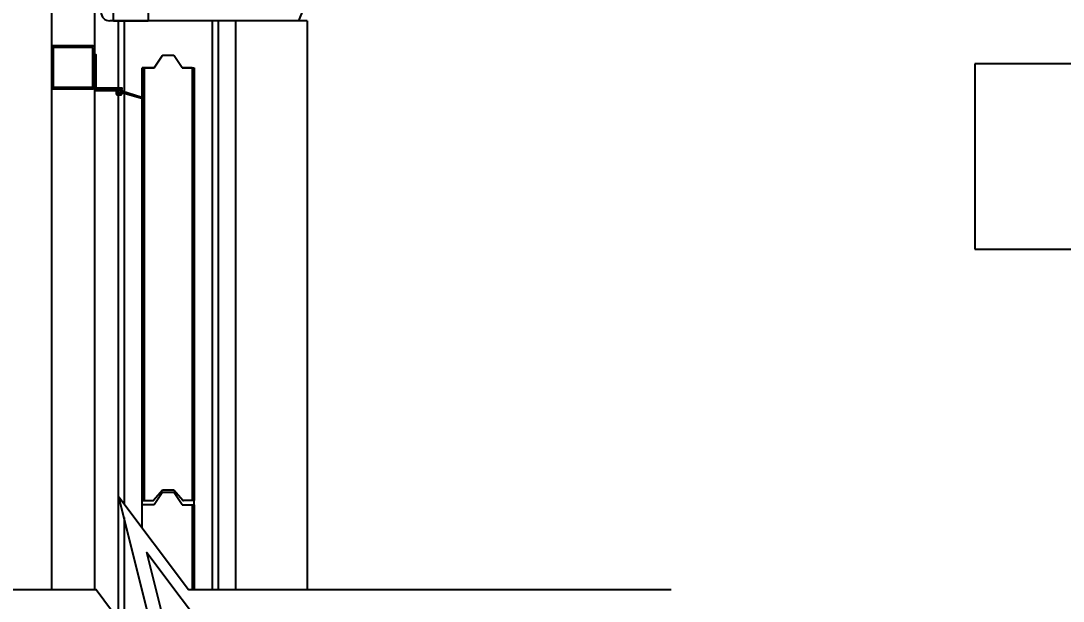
# Model space of a CAD drawing. Extents: x 746174 to 770183, y -129454 to -121400.
# Drawn here: x 765089.2 to 765510.8, y -124696.8 to -124462.1 of the extents above; entities that cross this region are included whole.
import ezdxf
from ezdxf.enums import TextEntityAlignment as Align

# ---------------------------------------------------------------- set-up
doc = ezdxf.new("R2010")
doc.units = 0
doc.header["$LTSCALE"] = 300
doc.header["$MEASUREMENT"] = 0
doc.linetypes.add('HIDDEN', pattern=[2, 1, -1])
for name, color, linetype in [('FIN9', 9, 'CONTINUOUS'), ('SYM', 6, 'CONTINUOUS'), ('TEXT-NOTE', 6, 'CONTINUOUS')]:
    doc.layers.add(name, color=color, linetype=linetype)
doc.styles.add('스타일1', font='malgun.ttf')

# ---------------------------------------------------------------- blocks, each defined once
blk = doc.blocks.new('room-1')
at = {"layer": 'TEXT-NOTE', "color": 6}
for p, q in [((0, 5), (20.295, 5)), ((0, 0), (0, 5)), ((20.295, 5), (20.295, 0)), ((20.295, 0), (0, 0))]:
    blk.add_line(p, q, dxfattribs=at)
at = {"layer": 'TEXT-NOTE', "color": 3, "style": '스타일1'}
blk.add_attdef('실명', text='', height=3, dxfattribs=at).set_placement((10.147, 2.591), align=Align.MIDDLE)

msp = doc.modelspace()

# ---------------------------------------------------------------- linework, layer by layer
at = {"layer": 'FIN9', "color": 9}
for p, q in [((765101.57, -124147.1), (765101.57, -124692.12)), ((765119.07, -124147.1), (765119.07, -124692.12)), ((765126.77, -124462.1), (765126.77, -124386.6)), ((765140.77, -124386.6), (765140.77, -124462.1)), ((765209.2, -124442.73), (765201.54, -124462.1)), ((765205, -124462.1), (765125.19, -124462.1)), ((765140.77, -124462.1), (765126.77, -124462.1)), ((765126.77, -124462.1), (765140.77, -124462.1)), ((765140.77, -124462.1), (765126.77, -124462.1)), ((765140.77, -124462.1), (765126.77, -124462.1)), ((765128.61, -124462.1), (765128.61, -124704.07)), ((765131.01, -124462.1), (765131.01, -124657.41)), ((765166.64, -124462.1), (765166.64, -124692.12)), ((765169.04, -124462.1), (765169.04, -124692.12)), ((765176.04, -124462.1), (765176.04, -124692.12)), ((765199.21, -124462.1), (765187.31, -124462.1)), ((765205, -124462.1), (765205, -124692.12)), ((765146.43, -124476.22), (765143.1, -124481.14)), ((765146.43, -124476.22), (765143.1, -124481.14)), ((765143.1, -124481.14), (765146.43, -124476.22)), ((765150.91, -124476.06), (765146.72, -124476.06)), ((765150.91, -124476.06), (765146.72, -124476.06)), ((765154.53, -124481.14), (765151.2, -124476.22)), ((765154.53, -124481.14), (765151.2, -124476.22)), ((765138.3, -124667.12), (765138.3, -124481.14)), ((765143.1, -124481.14), (765138.3, -124481.14)), ((765138.3, -124481.14), (765138.3, -124515.37)), ((765138.3, -124515.37), (765138.3, -124481.14)), ((765143.1, -124481.14), (765138.3, -124481.14)), ((765139.1, -124481.14), (765143.1, -124481.14)), ((765154.53, -124481.14), (765159.33, -124481.14)), ((765158.53, -124481.14), (765154.53, -124481.14)), ((765154.53, -124481.14), (765159.33, -124481.14)), ((765158.53, -124481.14), (765154.53, -124481.14)), ((765159.33, -124692.12), (765159.33, -124481.14)), ((765159.33, -124481.14), (765159.33, -124656.14)), ((765138.3, -124515.37), (765138.3, -124656.14)), ((765142.94, -124656.01), (765146.5, -124651.83)), ((765146.43, -124652.97), (765143.1, -124657.89)), ((765146.5, -124651.83), (765151.13, -124651.83)), ((765150.91, -124652.81), (765146.72, -124652.81)), ((765151.13, -124651.83), (765154.69, -124656.01)), ((765154.53, -124657.89), (765151.2, -124652.97)), ((765138.3, -124656.14), (765142.68, -124656.14)), ((765143.1, -124657.89), (765138.3, -124657.89)), ((765154.53, -124657.89), (765159.33, -124657.89)), ((765159.33, -124656.14), (765154.96, -124656.14)), ((765159.33, -124657.89), (765159.33, -124692.12)), ((765131.01, -124662.98), (765131.01, -124707.29))]:
    msp.add_line(p, q, dxfattribs=at)
at = {"layer": 'FIN9', "color": 9, "linetype": 'HIDDEN'}
for p, q in [((765139.1, -124481.14), (765139.1, -124656.14)), ((765158.53, -124481.14), (765158.53, -124656.14)), ((765159.33, -124481.31), (765159.33, -124544.06)), ((765159.33, -124490.1), (765159.33, -124526.85)), ((765159.33, -124515.37), (765159.33, -124552.12)), ((765158.53, -124657.89), (765158.53, -124692.12)), ((765159.33, -124658.06), (765159.33, -124692.12))]:
    msp.add_line(p, q, dxfattribs=at)
at = {"layer": 'FIN9', "color": 9}
for points in [[(765102.62, -124489.66), (765118.02, -124489.66, 0.414214), (765119.07, -124488.61), (765119.07, -124473.21, 0.414214), (765118.02, -124472.16), (765102.62, -124472.16, 0.414214), (765101.57, -124473.21), (765101.57, -124488.61, 0.414214)], [(765102.62, -124488.96), (765118.02, -124488.96, 0.414214), (765118.37, -124488.61), (765118.37, -124473.21, 0.414214), (765118.02, -124472.86), (765102.62, -124472.86, 0.414214), (765102.27, -124473.21), (765102.27, -124488.61, 0.414214)], [(765119.07, -124475.7), (765119.63, -124475.7), (765119.63, -124488.79, 0.414214), (765119.98, -124489.14), (765130.13, -124489.14), (765130.13, -124489.7), (765119.98, -124489.7, -0.414214), (765119.07, -124488.79)], [(765129.27, -124490.15, -0.353997), (765129.61, -124490.43, 0.353997), (765129.68, -124490.49), (765130.1, -124490.49, 0.414214), (765130.17, -124490.42), (765130.17, -124490.05, 0.414214), (765129.82, -124489.7), (765119.12, -124489.7, 0.414214), (765119.02, -124489.8), (765119.02, -124490.12, 0.414214), (765119.12, -124490.22), (765127.77, -124490.22), (765127.77, -124491.62, 0.414214), (765128.12, -124491.97), (765129.82, -124491.97, 0.414214), (765130.17, -124491.62), (765130.17, -124491.26, 0.414214), (765130.1, -124491.19), (765129.68, -124491.19, 0.353997), (765129.61, -124491.24, -0.353997), (765129.27, -124491.52), (765128.57, -124491.52, -0.414214), (765128.22, -124491.17), (765128.22, -124490.5, -0.414214), (765128.57, -124490.15)], [(765138.16, -124493.09), (765130.12, -124490.58), (765129.45, -124490.58, 4), (765129.45, -124491.14), (765130.12, -124491.14), (765138.08, -124493.43, 0.409935), (765138.16, -124493.38), (765138.21, -124493.17, 0.413192)]]:
    msp.add_lwpolyline(points, format="xyb", close=True, dxfattribs=at)
for centre, radius, start, end in [((765125.19, -124458.6), 3.5, 180, 270), ((765146.72, -124476.41), 0.35, 90, 145.8784), ((765146.72, -124476.41), 0.35, 90, 145.8784), ((765146.72, -124476.41), 0.35, 90, 145.8784), ((765150.91, -124476.41), 0.35, 34.1216, 90), ((765150.91, -124476.41), 0.35, 34.1216, 90), ((765146.72, -124653.16), 0.35, 90, 145.8784), ((765150.91, -124653.16), 0.35, 34.1216, 90), ((765142.68, -124655.79), 0.35, 270, 319.6217), ((765154.96, -124655.79), 0.35, 220.3783, 270)]:
    msp.add_arc(centre, radius, start, end, dxfattribs=at)
at = {"layer": 'SYM', "color": 6}
for points in [[(764919.41, -124692.12), (765119.69, -124692.12), (765147.67, -124729.62), (765128.92, -124654.62), (765157.05, -124692.12), (765352.27, -124692.12)], [(764919.41, -124714.62), (765130.94, -124714.62), (765158.92, -124752.12), (765140.17, -124677.12), (765168.3, -124714.62), (765352.27, -124714.62)]]:
    msp.add_lwpolyline(points, dxfattribs=at)

# ---------------------------------------------------------------- block references
at = {"layer": 'TEXT-NOTE'}
ref = msp.add_blockref('room-1', (765475.06, -124479.47), dxfattribs=dict(at, xscale=-15, yscale=15, zscale=15, rotation=180))
ref.add_attrib('실명', '내부', dxfattribs={"color": 3, "height": 45, "style": '스타일1'}).set_placement((765627.27, -124516.97), align=Align.MIDDLE)

doc.saveas('drawing.dxf')
